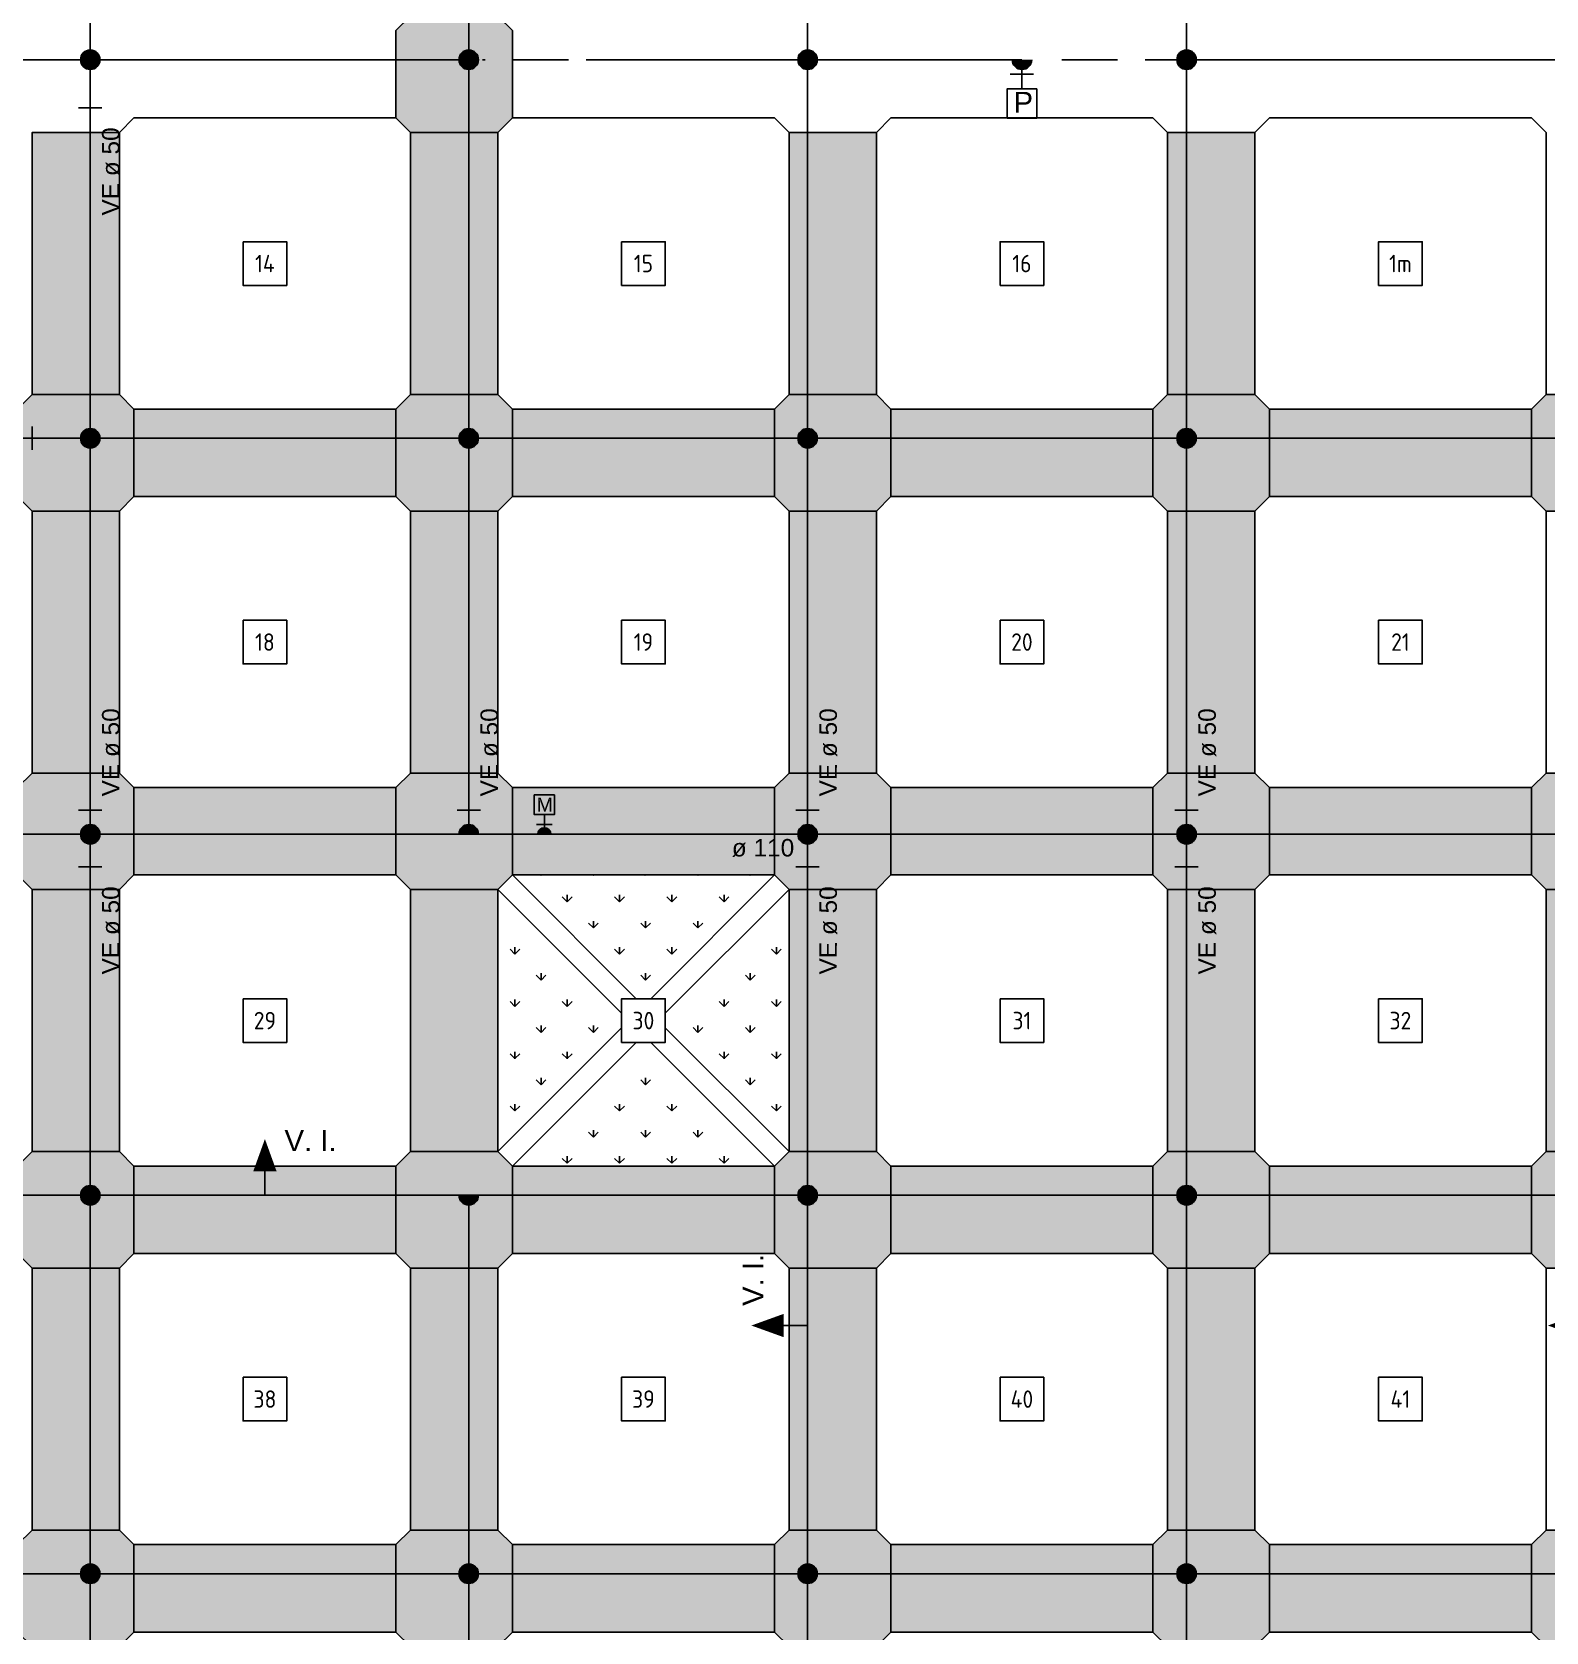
# Model space of a CAD drawing. Extents: x -48 to 13651, y -112 to 3468.
# Drawn here: x 11067 to 11587, y 1599 to 2149 of the extents above; entities that cross this region are included whole.
import ezdxf
from ezdxf.enums import TextEntityAlignment as Align

# ---------------------------------------------------------------- set-up
doc = ezdxf.new("R2010")
doc.units = 0
doc.header["$LTSCALE"] = 6
doc.header["$MEASUREMENT"] = 0
doc.linetypes.add('HIDDEN2', pattern=[4.7625, 3.175, -1.5875])
for name, color, linetype in [('01', 1, 'CONTINUOUS'), ('02', 2, 'CONTINUOUS'), ('AMPLIACIONES', 2, 'CONTINUOUS'), ('Caño 110mm', 170, 'CONTINUOUS'), ('Caño 50mm', 1, 'CONTINUOUS'), ('Caño 75mm', 2, 'CONTINUOUS'), ('llaves', 3, 'CONTINUOUS'), ('MANZANAS', 7, 'CONTINUOUS'), ('NOMENCLATURA CAÑOS', 3, 'CONTINUOUS'), ('NUMERO-MANZANA', 4, 'CONTINUOUS'), ('Pavimento', 253, 'CONTINUOUS'), ('RED', 200, 'CONTINUOUS'), ('RED SEC', 150, 'CONTINUOUS')]:
    doc.layers.add(name, color=color, linetype=linetype)
doc.styles.add('DATOS', font='arial.ttf')
doc.styles.add('GEOSLAB703LTBT', font='isocp.shx', dxfattribs={"width": 0.9, "height": 8})

# ---------------------------------------------------------------- blocks, each defined once
blk = doc.blocks.new('CUADRADO')
at = {"layer": 'NUMERO-MANZANA', "linetype": 'Continuous'}
blk.add_lwpolyline([(-7.5, -7.5), (7.5, -7.5), (7.5, 7.5), (-7.5, 7.5)], close=True, dxfattribs=at)

msp = doc.modelspace()

# ---------------------------------------------------------------- hatches: boundary and pattern name
at = {"layer": 'MANZANAS', "ltscale": 0.1}
h = msp.add_hatch(dxfattribs=at)
h.set_pattern_fill('GRASS', color=90, scale=0.5, style=0)
h.set_pattern_definition([(90, (9454.341, 0), (-8.98025, 8.98025), [2.38125, -15.57925]), (45, (9454.341, 0), (-8.980256, 8.980256), [2.38125, -10.31875]), (135, (9454.341, 0), (-8.980256, -8.980256), [2.38125, -10.31875])])
h.paths.add_polyline_path([(11321.575, 1859.145), (11231.575, 1859.145), (11274.075, 1816.645), (11279.075, 1816.645)])
h.paths.add_polyline_path([(11284.075, 1811.645), (11284.075, 1808.788), (11284.075, 1806.645), (11326.575, 1764.145), (11326.575, 1854.145)])
h.paths.add_polyline_path([(11231.575, 1759.145), (11321.575, 1759.145), (11279.075, 1801.645), (11274.075, 1801.645)])
h.paths.add_polyline_path([(11226.575, 1764.145), (11269.075, 1806.645), (11269.075, 1811.645), (11226.575, 1854.145)])
at = {"layer": 'Pavimento'}
h = msp.add_hatch(color=256, dxfattribs=at)
h.paths.add_polyline_path([(11196.575, 1114.145), (11226.575, 1114.145), (11226.575, 1204.145), (11196.575, 1204.145)])
h.paths.add_polyline_path([(11196.575, 1244.145), (11226.575, 1244.145), (11226.575, 1334.145), (11196.575, 1334.145)])
h.paths.add_polyline_path([(11196.575, 1374.145), (11226.575, 1374.145), (11226.575, 1464.145), (11196.575, 1464.145)])
h.paths.add_polyline_path([(11196.575, 1504.145), (11226.575, 1504.145), (11226.575, 1594.145), (11196.575, 1594.145)])
h.paths.add_polyline_path([(11196.575, 1634.145), (11226.575, 1634.145), (11226.575, 1724.145), (11196.575, 1724.145)])
h.paths.add_polyline_path([(11196.575, 1764.145), (11226.575, 1764.145), (11226.575, 1854.145), (11196.575, 1854.145)])
h.paths.add_polyline_path([(11196.575, 1894.145), (11226.575, 1894.145), (11226.575, 1984.145), (11196.575, 1984.145)])
h.paths.add_polyline_path([(11196.575, 2114.145), (11226.575, 2114.145), (11226.575, 2024.145), (11196.575, 2024.145)])
h.paths.add_polyline_path([(11231.575, 2119.145), (11231.575, 2149.145), (11226.575, 2154.145), (11196.575, 2154.145), (11191.575, 2149.145), (11191.575, 2119.145), (11196.575, 2114.145), (11226.575, 2114.145)])
h.paths.add_polyline_path([(11196.575, 2244.145), (11226.575, 2244.145), (11226.575, 2154.145), (11196.575, 2154.145)])
h.paths.add_polyline_path([(11231.575, 2249.145), (11231.575, 2279.145), (11226.575, 2284.145), (11196.575, 2284.145), (11191.575, 2279.145), (11191.575, 2249.145), (11196.575, 2244.145), (11226.575, 2244.145)])
h.paths.add_polyline_path([(11196.575, 2374.145), (11226.575, 2374.145), (11226.575, 2284.145), (11196.575, 2284.145)])
h.paths.add_polyline_path([(11231.575, 2379.145), (11231.575, 2409.145), (11226.575, 2414.145), (11196.575, 2414.145), (11191.575, 2409.145), (11191.575, 2379.145), (11196.575, 2374.145), (11226.575, 2374.145)])
h.paths.add_polyline_path([(11196.575, 2504.145), (11226.575, 2504.145), (11226.575, 2414.145), (11196.575, 2414.145)])
h.paths.add_polyline_path([(11231.575, 2509.145), (11231.575, 2539.145), (11226.575, 2544.145), (11196.575, 2544.145), (11191.575, 2539.145), (11191.575, 2509.145), (11196.575, 2504.145), (11226.575, 2504.145)])
h = msp.add_hatch(color=256, dxfattribs=at)
h.paths.add_polyline_path([(11066.575, 1114.145), (11096.575, 1114.145), (11096.575, 1204.145), (11066.575, 1204.145)])
h.paths.add_polyline_path([(11066.575, 1244.145), (11096.575, 1244.145), (11096.575, 1334.145), (11066.575, 1334.145)])
h.paths.add_polyline_path([(11066.575, 1374.145), (11096.575, 1374.145), (11096.575, 1464.145), (11066.575, 1464.145)])
h.paths.add_polyline_path([(11066.575, 1504.145), (11096.575, 1504.145), (11096.575, 1594.145), (11066.575, 1594.145)])
h.paths.add_polyline_path([(11066.575, 1634.145), (11096.575, 1634.145), (11096.575, 1724.145), (11066.575, 1724.145)])
h.paths.add_polyline_path([(11066.575, 1764.145), (11096.575, 1764.145), (11096.575, 1854.145), (11066.575, 1854.145)])
h.paths.add_polyline_path([(11066.575, 1894.145), (11096.575, 1894.145), (11096.575, 1984.145), (11066.575, 1984.145)])
h.paths.add_polyline_path([(11066.575, 2024.145), (11096.575, 2024.145), (11096.575, 2114.145), (11066.575, 2114.145)])
for points in [[(11326.575, 2024.145), (11356.575, 2024.145), (11356.575, 2114.145), (11326.575, 2114.145)], [(11456.575, 2024.145), (11486.575, 2024.145), (11486.575, 2114.145), (11456.575, 2114.145)], [(11326.575, 1894.145), (11356.575, 1894.145), (11356.575, 1984.145), (11326.575, 1984.145)], [(11456.575, 1894.145), (11486.575, 1894.145), (11486.575, 1984.145), (11456.575, 1984.145)], [(11326.575, 1764.145), (11356.575, 1764.145), (11356.575, 1854.145), (11326.575, 1854.145)], [(11456.575, 1764.145), (11486.575, 1764.145), (11486.575, 1854.145), (11456.575, 1854.145)], [(11586.575, 1764.145), (11616.575, 1764.145), (11616.575, 1854.145), (11586.575, 1854.145)], [(11326.575, 1634.145), (11356.575, 1634.145), (11356.575, 1724.145), (11326.575, 1724.145)], [(11456.575, 1634.145), (11486.575, 1634.145), (11486.575, 1724.145), (11456.575, 1724.145)]]:
    msp.add_hatch(color=256, dxfattribs=at).paths.add_polyline_path(points)
h = msp.add_hatch(color=256, dxfattribs=at)
h.paths.add_polyline_path([(11716.575, 2024.145), (11746.575, 2024.145), (11747.023, 2023.697), (11738.64, 1989.145), (11711.575, 1989.145), (11711.575, 2019.145)])
h.paths.add_polyline_path([(11621.575, 1989.145), (11711.575, 1989.145), (11711.575, 2019.145), (11621.575, 2019.145)])
h.paths.add_polyline_path([(11621.575, 1989.145), (11621.575, 2019.145), (11616.575, 2024.145), (11586.575, 2024.145), (11581.575, 2019.145), (11581.575, 1989.145), (11586.575, 1984.145), (11616.575, 1984.145)])
h.paths.add_polyline_path([(11491.575, 1989.145), (11581.575, 1989.145), (11581.575, 2019.145), (11491.575, 2019.145)])
h.paths.add_polyline_path([(11491.575, 1989.145), (11491.575, 2019.145), (11486.575, 2024.145), (11456.575, 2024.145), (11451.575, 2019.145), (11451.575, 1989.145), (11456.575, 1984.145), (11486.575, 1984.145)])
h.paths.add_polyline_path([(11361.575, 1989.145), (11451.575, 1989.145), (11451.575, 2019.145), (11361.575, 2019.145)])
h.paths.add_polyline_path([(11361.575, 1989.145), (11361.575, 2019.145), (11356.575, 2024.145), (11326.575, 2024.145), (11321.575, 2019.145), (11321.575, 1989.145), (11326.575, 1984.145), (11356.575, 1984.145)])
h.paths.add_polyline_path([(11231.575, 1989.145), (11321.575, 1989.145), (11321.575, 2019.145), (11231.575, 2019.145)])
h.paths.add_polyline_path([(11231.575, 1989.145), (11231.575, 2019.145), (11226.575, 2024.145), (11196.575, 2024.145), (11191.575, 2019.145), (11191.575, 1989.145), (11196.575, 1984.145), (11226.575, 1984.145)])
h.paths.add_polyline_path([(11101.575, 1989.145), (11191.575, 1989.145), (11191.575, 2019.145), (11101.575, 2019.145)])
h.paths.add_polyline_path([(11101.575, 1989.145), (11101.575, 2019.145), (11096.575, 2024.145), (11066.575, 2024.145), (11061.575, 2019.145), (11061.575, 1989.145), (11066.575, 1984.145), (11096.575, 1984.145)])
h.paths.add_polyline_path([(10971.575, 1989.145), (11061.575, 1989.145), (11061.575, 2019.145), (10971.575, 2019.145)])
h.paths.add_polyline_path([(10971.575, 1989.145), (10971.575, 2019.145), (10966.575, 2024.145), (10936.575, 2024.145), (10931.575, 2019.145), (10931.575, 1989.145), (10936.575, 1984.145), (10966.575, 1984.145)])
h.paths.add_polyline_path([(10841.575, 1989.145), (10931.575, 1989.145), (10931.575, 2019.145), (10841.575, 2019.145)])
h.paths.add_polyline_path([(10841.575, 1989.145), (10841.575, 2019.145), (10836.575, 2024.145), (10806.575, 2024.145), (10801.575, 2019.145), (10801.575, 1989.145), (10806.575, 1984.145), (10836.575, 1984.145)])
h.paths.add_polyline_path([(10711.575, 1989.145), (10801.575, 1989.145), (10801.575, 2019.145), (10711.575, 2019.145)])
h.paths.add_polyline_path([(10711.575, 1989.145), (10711.575, 2019.145), (10706.575, 2024.145), (10676.575, 2024.145), (10671.575, 2019.145), (10671.575, 1989.145), (10676.575, 1984.145), (10706.575, 1984.145)])
h.paths.add_polyline_path([(10581.575, 1989.145), (10671.575, 1989.145), (10671.575, 2019.145), (10581.575, 2019.145)])
h.paths.add_polyline_path([(10581.575, 1989.145), (10581.575, 2019.145), (10576.575, 2024.145), (10546.575, 2024.145), (10541.575, 2019.145), (10541.575, 1989.145), (10546.575, 1984.145), (10576.575, 1984.145)])
h.paths.add_polyline_path([(10451.575, 1989.145), (10541.575, 1989.145), (10541.575, 2019.145), (10451.575, 2019.145)])
h.paths.add_polyline_path([(10451.575, 1989.145), (10451.575, 2019.145), (10446.575, 2024.145), (10416.575, 2024.145), (10411.575, 2019.145), (10411.575, 1989.145), (10416.575, 1984.145), (10446.575, 1984.145)])
h.paths.add_polyline_path([(10191.575, 1989.145), (10411.575, 1989.145), (10411.575, 2019.145), (10191.575, 2019.145)])
h.paths.add_polyline_path([(10191.575, 1989.145), (10191.575, 2019.145), (10186.575, 2024.145), (10156.575, 2024.145), (10151.575, 2019.145), (10151.575, 1989.145), (10156.575, 1984.145), (10186.575, 1984.145)])
h.paths.add_polyline_path([(10061.575, 1989.145), (10151.575, 1989.145), (10151.575, 2019.145), (10061.575, 2019.145)])
h.paths.add_polyline_path([(10021.575, 2019.145), (10026.575, 2024.145), (10056.575, 2024.145), (10061.575, 2019.145), (10061.575, 1989.145), (10021.575, 1989.145)])
h.paths.add_polyline_path([(9931.575, 1989.145), (10021.575, 1989.145), (10021.575, 2019.145), (9931.575, 2019.145)])
h.paths.add_polyline_path([(9931.575, 1989.145), (9931.575, 2019.145), (9926.575, 2024.145), (9896.575, 2024.145), (9891.575, 2019.145), (9891.575, 1989.145), (9896.575, 1984.145), (9926.575, 1984.145)])
h = msp.add_hatch(color=256, dxfattribs=at)
h.paths.add_polyline_path([(10711.575, 1859.145), (10801.575, 1859.145), (10801.575, 1889.145), (10711.575, 1889.145)])
h.paths.add_polyline_path([(10841.575, 1859.145), (10841.575, 1889.145), (10836.575, 1894.145), (10806.575, 1894.145), (10801.575, 1889.145), (10801.575, 1859.145), (10806.575, 1854.145), (10836.575, 1854.145)])
h.paths.add_polyline_path([(10841.575, 1859.145), (10931.575, 1859.145), (10931.575, 1889.145), (10841.575, 1889.145)])
h.paths.add_polyline_path([(10971.575, 1859.145), (10971.575, 1889.145), (10966.575, 1894.145), (10936.575, 1894.145), (10931.575, 1889.145), (10931.575, 1859.145), (10936.575, 1854.145), (10966.575, 1854.145)])
h.paths.add_polyline_path([(10971.575, 1859.145), (11061.575, 1859.145), (11061.575, 1889.145), (10971.575, 1889.145)])
h.paths.add_polyline_path([(11101.575, 1859.145), (11101.575, 1889.145), (11096.575, 1894.145), (11066.575, 1894.145), (11061.575, 1889.145), (11061.575, 1859.145), (11066.575, 1854.145), (11096.575, 1854.145)])
h.paths.add_polyline_path([(11101.575, 1859.145), (11191.575, 1859.145), (11191.575, 1889.145), (11101.575, 1889.145)])
h.paths.add_polyline_path([(11231.575, 1859.145), (11231.575, 1889.145), (11226.575, 1894.145), (11196.575, 1894.145), (11191.575, 1889.145), (11191.575, 1859.145), (11196.575, 1854.145), (11226.575, 1854.145)])
h.paths.add_polyline_path([(11231.575, 1859.145), (11321.575, 1859.145), (11321.575, 1889.145), (11231.575, 1889.145)])
h.paths.add_polyline_path([(11361.575, 1859.145), (11361.575, 1889.145), (11356.575, 1894.145), (11326.575, 1894.145), (11321.575, 1889.145), (11321.575, 1859.145), (11326.575, 1854.145), (11356.575, 1854.145)])
h.paths.add_polyline_path([(11361.575, 1859.145), (11451.575, 1859.145), (11451.575, 1889.145), (11361.575, 1889.145)])
h.paths.add_polyline_path([(11491.575, 1859.145), (11491.575, 1889.145), (11486.575, 1894.145), (11456.575, 1894.145), (11451.575, 1889.145), (11451.575, 1859.145), (11456.575, 1854.145), (11486.575, 1854.145)])
h.paths.add_polyline_path([(11491.575, 1859.145), (11581.575, 1859.145), (11581.575, 1889.145), (11491.575, 1889.145)])
h.paths.add_polyline_path([(11621.575, 1859.145), (11621.575, 1889.145), (11616.575, 1894.145), (11586.575, 1894.145), (11581.575, 1889.145), (11581.575, 1859.145), (11586.575, 1854.145), (11616.575, 1854.145)])
h = msp.add_hatch(color=256, dxfattribs=at)
h.paths.add_polyline_path([(11621.575, 1729.145), (11621.575, 1759.145), (11616.575, 1764.145), (11586.575, 1764.145), (11581.575, 1759.145), (11581.575, 1729.145), (11586.575, 1724.145), (11616.575, 1724.145)])
h.paths.add_polyline_path([(11491.575, 1729.145), (11581.575, 1729.145), (11581.575, 1759.145), (11491.575, 1759.145)])
h.paths.add_polyline_path([(11491.575, 1729.145), (11491.575, 1759.145), (11486.575, 1764.145), (11456.575, 1764.145), (11451.575, 1759.145), (11451.575, 1729.145), (11456.575, 1724.145), (11486.575, 1724.145)])
h.paths.add_polyline_path([(11361.575, 1729.145), (11451.575, 1729.145), (11451.575, 1759.145), (11361.575, 1759.145)])
h.paths.add_polyline_path([(11361.575, 1729.145), (11361.575, 1759.145), (11356.575, 1764.145), (11326.575, 1764.145), (11321.575, 1759.145), (11321.575, 1729.145), (11326.575, 1724.145), (11356.575, 1724.145)])
h.paths.add_polyline_path([(11231.575, 1729.145), (11321.575, 1729.145), (11321.575, 1759.145), (11231.575, 1759.145)])
h.paths.add_polyline_path([(11231.575, 1729.145), (11231.575, 1759.145), (11226.575, 1764.145), (11196.575, 1764.145), (11191.575, 1759.145), (11191.575, 1729.145), (11196.575, 1724.145), (11226.575, 1724.145)])
h.paths.add_polyline_path([(11101.575, 1729.145), (11191.575, 1729.145), (11191.575, 1759.145), (11101.575, 1759.145)])
h.paths.add_polyline_path([(11101.575, 1729.145), (11101.575, 1759.145), (11096.575, 1764.145), (11066.575, 1764.145), (11061.575, 1759.145), (11061.575, 1729.145), (11066.575, 1724.145), (11096.575, 1724.145)])
h.paths.add_polyline_path([(10971.575, 1729.145), (11061.575, 1729.145), (11061.575, 1759.145), (10971.575, 1759.145)])
h.paths.add_polyline_path([(10971.575, 1729.145), (10971.575, 1759.145), (10966.575, 1764.145), (10936.575, 1764.145), (10931.575, 1759.145), (10931.575, 1729.145), (10936.575, 1724.145), (10966.575, 1724.145)])
h.paths.add_polyline_path([(10841.575, 1729.145), (10931.575, 1729.145), (10931.575, 1759.145), (10841.575, 1759.145)])
h.paths.add_polyline_path([(10841.575, 1729.145), (10841.575, 1759.145), (10836.575, 1764.145), (10806.575, 1764.145), (10801.575, 1759.145), (10801.575, 1729.145), (10806.575, 1724.145), (10836.575, 1724.145)])
h.paths.add_polyline_path([(10711.575, 1729.145), (10801.575, 1729.145), (10801.575, 1759.145), (10711.575, 1759.145)])
h = msp.add_hatch(color=256, dxfattribs=at)
h.paths.add_polyline_path([(10581.575, 1599.145), (10801.575, 1599.145), (10801.575, 1629.145), (10581.575, 1629.145)])
h.paths.add_polyline_path([(10841.575, 1599.145), (10841.575, 1629.145), (10836.575, 1634.145), (10806.575, 1634.145), (10801.575, 1629.145), (10801.575, 1599.145), (10806.575, 1594.145), (10836.575, 1594.145)])
h.paths.add_polyline_path([(10841.575, 1599.145), (10931.575, 1599.145), (10931.575, 1629.145), (10841.575, 1629.145)])
h.paths.add_polyline_path([(10971.575, 1599.145), (10971.575, 1629.145), (10966.575, 1634.145), (10936.575, 1634.145), (10931.575, 1629.145), (10931.575, 1599.145), (10936.575, 1594.145), (10966.575, 1594.145)])
h.paths.add_polyline_path([(10971.575, 1599.145), (11061.575, 1599.145), (11061.575, 1629.145), (10971.575, 1629.145)])
h.paths.add_polyline_path([(11101.575, 1599.145), (11101.575, 1629.145), (11096.575, 1634.145), (11066.575, 1634.145), (11061.575, 1629.145), (11061.575, 1599.145), (11066.575, 1594.145), (11096.575, 1594.145)])
h.paths.add_polyline_path([(11101.575, 1599.145), (11191.575, 1599.145), (11191.575, 1629.145), (11101.575, 1629.145)])
h.paths.add_polyline_path([(11231.575, 1599.145), (11231.575, 1629.145), (11226.575, 1634.145), (11196.575, 1634.145), (11191.575, 1629.145), (11191.575, 1599.145), (11196.575, 1594.145), (11226.575, 1594.145)])
h.paths.add_polyline_path([(11231.575, 1599.145), (11321.575, 1599.145), (11321.575, 1629.145), (11231.575, 1629.145)])
h.paths.add_polyline_path([(11361.575, 1599.145), (11361.575, 1629.145), (11356.575, 1634.145), (11326.575, 1634.145), (11321.575, 1629.145), (11321.575, 1599.145), (11326.575, 1594.145), (11356.575, 1594.145)])
h.paths.add_polyline_path([(11361.575, 1599.145), (11451.575, 1599.145), (11451.575, 1629.145), (11361.575, 1629.145)])
h.paths.add_polyline_path([(11491.575, 1599.145), (11491.575, 1629.145), (11486.575, 1634.145), (11456.575, 1634.145), (11451.575, 1629.145), (11451.575, 1599.145), (11456.575, 1594.145), (11486.575, 1594.145)])
h.paths.add_polyline_path([(11491.575, 1599.145), (11581.575, 1599.145), (11581.575, 1629.145), (11491.575, 1629.145)])
h.paths.add_polyline_path([(11621.575, 1599.145), (11621.575, 1629.145), (11616.575, 1634.145), (11586.575, 1634.145), (11581.575, 1629.145), (11581.575, 1599.145), (11586.575, 1594.145), (11616.575, 1594.145)])
h.paths.add_polyline_path([(11621.575, 1599.145), (11711.575, 1599.145), (11711.575, 1629.145), (11621.575, 1629.145)])
h.paths.add_polyline_path([(11751.575, 1599.145), (11751.575, 1629.145), (11746.575, 1634.145), (11716.575, 1634.145), (11711.575, 1629.145), (11711.575, 1599.145), (11716.575, 1594.145), (11746.575, 1594.145)])
at = {"layer": 'RED SEC'}
h = msp.add_hatch(color=256, dxfattribs=at)
edge = h.paths.add_edge_path()
edge.add_line((11086.575, 2142.497), (11086.575, 2135.794))
edge.add_arc((11086.575, 2139.145), 3.351, 90, 270, ccw=False)
h = msp.add_hatch(color=256, dxfattribs=at)
edge = h.paths.add_edge_path()
edge.add_line((11086.575, 2142.497), (11086.575, 2135.794))
edge.add_arc((11086.575, 2139.145), 3.351, 270, 450)
h = msp.add_hatch(color=256, dxfattribs=at)
edge = h.paths.add_edge_path()
edge.add_line((11216.575, 2142.497), (11216.575, 2135.794))
edge.add_arc((11216.575, 2139.145), 3.351, 90, 270, ccw=False)
h = msp.add_hatch(color=256, dxfattribs=at)
edge = h.paths.add_edge_path()
edge.add_line((11216.575, 2142.497), (11216.575, 2135.794))
edge.add_arc((11216.575, 2139.145), 3.351, 270, 450)
h = msp.add_hatch(color=256, dxfattribs=at)
edge = h.paths.add_edge_path()
edge.add_line((11332.98, 2142.497), (11332.98, 2135.794))
edge.add_arc((11332.98, 2139.145), 3.351, 90, 270, ccw=False)
h = msp.add_hatch(color=256, dxfattribs=at)
edge = h.paths.add_edge_path()
edge.add_line((11332.98, 2142.497), (11332.98, 2135.794))
edge.add_arc((11332.98, 2139.145), 3.351, 270, 450)
h = msp.add_hatch(color=256, dxfattribs=at)
edge = h.paths.add_edge_path()
edge.add_line((11403.223, 2139.145), (11409.926, 2139.145))
edge.add_arc((11406.575, 2139.145), 3.351, -180, 0, ccw=False)
h = msp.add_hatch(color=256, dxfattribs=at)
edge = h.paths.add_edge_path()
edge.add_line((11463.121, 2142.497), (11463.121, 2135.794))
edge.add_arc((11463.121, 2139.145), 3.351, 90, 270, ccw=False)
h = msp.add_hatch(color=256, dxfattribs=at)
edge = h.paths.add_edge_path()
edge.add_line((11463.121, 2142.497), (11463.121, 2135.794))
edge.add_arc((11463.121, 2139.145), 3.351, 270, 450)
h = msp.add_hatch(color=256, dxfattribs=at)
edge = h.paths.add_edge_path()
edge.add_line((11086.575, 2012.497), (11086.575, 2005.794))
edge.add_arc((11086.575, 2009.145), 3.351, 90, 270, ccw=False)
h = msp.add_hatch(color=256, dxfattribs=at)
edge = h.paths.add_edge_path()
edge.add_line((11086.575, 2012.497), (11086.575, 2005.794))
edge.add_arc((11086.575, 2009.145), 3.351, 270, 450)
h = msp.add_hatch(color=256, dxfattribs=at)
edge = h.paths.add_edge_path()
edge.add_line((11216.575, 2012.497), (11216.575, 2005.794))
edge.add_arc((11216.575, 2009.145), 3.351, 90, 270, ccw=False)
h = msp.add_hatch(color=256, dxfattribs=at)
edge = h.paths.add_edge_path()
edge.add_line((11216.575, 2012.497), (11216.575, 2005.794))
edge.add_arc((11216.575, 2009.145), 3.351, 270, 450)
h = msp.add_hatch(color=256, dxfattribs=at)
edge = h.paths.add_edge_path()
edge.add_line((11332.98, 2012.497), (11332.98, 2005.794))
edge.add_arc((11332.98, 2009.145), 3.351, 90, 270, ccw=False)
h = msp.add_hatch(color=256, dxfattribs=at)
edge = h.paths.add_edge_path()
edge.add_line((11332.98, 2012.497), (11332.98, 2005.794))
edge.add_arc((11332.98, 2009.145), 3.351, 270, 450)
h = msp.add_hatch(color=256, dxfattribs=at)
edge = h.paths.add_edge_path()
edge.add_line((11463.121, 2012.497), (11463.121, 2005.794))
edge.add_arc((11463.121, 2009.145), 3.351, 90, 270, ccw=False)
h = msp.add_hatch(color=256, dxfattribs=at)
edge = h.paths.add_edge_path()
edge.add_line((11463.121, 2012.497), (11463.121, 2005.794))
edge.add_arc((11463.121, 2009.145), 3.351, 270, 450)
h = msp.add_hatch(color=256, dxfattribs=at)
edge = h.paths.add_edge_path()
edge.add_line((11086.575, 1876.48), (11086.575, 1869.777))
edge.add_arc((11086.575, 1873.129), 3.351, 90, 270, ccw=False)
h = msp.add_hatch(color=256, dxfattribs=at)
edge = h.paths.add_edge_path()
edge.add_line((11086.575, 1876.48), (11086.575, 1869.777))
edge.add_arc((11086.575, 1873.129), 3.351, 270, 450)
h = msp.add_hatch(color=256, dxfattribs=at)
edge = h.paths.add_edge_path()
edge.add_line((11213.223, 1873.129), (11219.926, 1873.129))
edge.add_arc((11216.575, 1873.129), 3.351, 360, 540)
h = msp.add_hatch(color=256, dxfattribs=at)
edge = h.paths.add_edge_path()
edge.add_line((11240.281, 1873.129), (11244.806, 1873.129))
edge.add_arc((11242.543, 1873.129), 2.262, 360, 540)
h = msp.add_hatch(color=256, dxfattribs=at)
edge = h.paths.add_edge_path()
edge.add_line((11332.98, 1876.48), (11332.98, 1869.777))
edge.add_arc((11332.98, 1873.129), 3.351, 90, 270, ccw=False)
h = msp.add_hatch(color=256, dxfattribs=at)
edge = h.paths.add_edge_path()
edge.add_line((11332.98, 1876.48), (11332.98, 1869.777))
edge.add_arc((11332.98, 1873.129), 3.351, 270, 450)
h = msp.add_hatch(color=256, dxfattribs=at)
edge = h.paths.add_edge_path()
edge.add_line((11463.121, 1876.48), (11463.121, 1869.777))
edge.add_arc((11463.121, 1873.129), 3.351, 90, 270, ccw=False)
h = msp.add_hatch(color=256, dxfattribs=at)
edge = h.paths.add_edge_path()
edge.add_line((11463.121, 1876.48), (11463.121, 1869.777))
edge.add_arc((11463.121, 1873.129), 3.351, 270, 450)
h = msp.add_hatch(color=256, dxfattribs=at)
edge = h.paths.add_edge_path()
edge.add_line((11086.575, 1752.497), (11086.575, 1745.794))
edge.add_arc((11086.575, 1749.145), 3.351, 90, 270, ccw=False)
h = msp.add_hatch(color=256, dxfattribs=at)
edge = h.paths.add_edge_path()
edge.add_line((11086.575, 1752.497), (11086.575, 1745.794))
edge.add_arc((11086.575, 1749.145), 3.351, 270, 450)
h = msp.add_hatch(color=256, dxfattribs=at)
edge = h.paths.add_edge_path()
edge.add_line((11213.223, 1749.145), (11219.926, 1749.145))
edge.add_arc((11216.575, 1749.145), 3.351, 180, 360, ccw=False)
h = msp.add_hatch(color=256, dxfattribs=at)
edge = h.paths.add_edge_path()
edge.add_line((11332.98, 1752.497), (11332.98, 1745.794))
edge.add_arc((11332.98, 1749.145), 3.351, 90, 270, ccw=False)
h = msp.add_hatch(color=256, dxfattribs=at)
edge = h.paths.add_edge_path()
edge.add_line((11332.98, 1752.497), (11332.98, 1745.794))
edge.add_arc((11332.98, 1749.145), 3.351, 270, 450)
h = msp.add_hatch(color=256, dxfattribs=at)
edge = h.paths.add_edge_path()
edge.add_line((11463.121, 1752.497), (11463.121, 1745.794))
edge.add_arc((11463.121, 1749.145), 3.351, 90, 270, ccw=False)
h = msp.add_hatch(color=256, dxfattribs=at)
edge = h.paths.add_edge_path()
edge.add_line((11463.121, 1752.497), (11463.121, 1745.794))
edge.add_arc((11463.121, 1749.145), 3.351, 270, 450)
h = msp.add_hatch(color=256, dxfattribs=at)
edge = h.paths.add_edge_path()
edge.add_line((11086.575, 1622.497), (11086.575, 1615.794))
edge.add_arc((11086.575, 1619.145), 3.351, 90, 270, ccw=False)
h = msp.add_hatch(color=256, dxfattribs=at)
edge = h.paths.add_edge_path()
edge.add_line((11086.575, 1622.497), (11086.575, 1615.794))
edge.add_arc((11086.575, 1619.145), 3.351, 270, 450)
h = msp.add_hatch(color=256, dxfattribs=at)
edge = h.paths.add_edge_path()
edge.add_line((11216.575, 1622.497), (11216.575, 1615.794))
edge.add_arc((11216.575, 1619.145), 3.351, 90, 270, ccw=False)
h = msp.add_hatch(color=256, dxfattribs=at)
edge = h.paths.add_edge_path()
edge.add_line((11216.575, 1622.497), (11216.575, 1615.794))
edge.add_arc((11216.575, 1619.145), 3.351, 270, 450)
h = msp.add_hatch(color=256, dxfattribs=at)
edge = h.paths.add_edge_path()
edge.add_line((11332.98, 1622.497), (11332.98, 1615.794))
edge.add_arc((11332.98, 1619.145), 3.351, 90, 270, ccw=False)
h = msp.add_hatch(color=256, dxfattribs=at)
edge = h.paths.add_edge_path()
edge.add_line((11332.98, 1622.497), (11332.98, 1615.794))
edge.add_arc((11332.98, 1619.145), 3.351, 270, 450)
h = msp.add_hatch(color=256, dxfattribs=at)
edge = h.paths.add_edge_path()
edge.add_line((11463.121, 1622.497), (11463.121, 1615.794))
edge.add_arc((11463.121, 1619.145), 3.351, 90, 270, ccw=False)
h = msp.add_hatch(color=256, dxfattribs=at)
edge = h.paths.add_edge_path()
edge.add_line((11463.121, 1622.497), (11463.121, 1615.794))
edge.add_arc((11463.121, 1619.145), 3.351, 270, 450)

# ---------------------------------------------------------------- linework, layer by layer
at = {"layer": '01'}
msp.add_lwpolyline([(11406.575, 2139.145), (11406.575, 2129.124)], dxfattribs=at)
msp.add_lwpolyline([(11401.466, 2119.088), (11411.683, 2119.088), (11411.683, 2129.124), (11401.466, 2129.124)], close=True, dxfattribs=at)
at = {"layer": 'Caño 110mm'}
msp.add_line((11606.575, 1873.129), (10946.575, 1873.129), dxfattribs=at)
at = {"layer": 'Caño 50mm'}
for p, q in [((11086.575, 1489.145), (11086.575, 2789.145)), ((11216.575, 1873.129), (11216.575, 2789.145)), ((11332.98, 1489.145), (11332.98, 2789.145)), ((11463.121, 1489.145), (11463.121, 2529.145)), ((11216.575, 2139.145), (10436.575, 2139.145)), ((11406.575, 2139.145), (11256.963, 2139.145)), ((11751.575, 2139.145), (11463.121, 2139.145)), ((11191.575, 2009.145), (10179.926, 2009.145)), ((11716.575, 2009.145), (11216.575, 2009.145)), ((11606.575, 1749.145), (10956.575, 1749.145)), ((11216.575, 1489.145), (11216.575, 1749.145)), ((11611.755, 1619.145), (10956.575, 1619.145))]:
    msp.add_line(p, q, dxfattribs=at)
at = {"layer": 'Caño 50mm', "color": 1, "linetype": 'HIDDEN2'}
for p, q in [((11250.837, 2139.145), (11221.255, 2139.145)), ((11420.321, 2139.145), (11463.121, 2139.145))]:
    msp.add_line(p, q, dxfattribs=at)
at = {"layer": 'Caño 75mm', "color": 1, "linetype": 'HIDDEN2'}
for p, q in [((11204.075, 2009.145), (11197.825, 2009.145)), ((11216.575, 2009.145), (11210.325, 2009.145))]:
    msp.add_line(p, q, dxfattribs=at)
at = {"layer": 'llaves'}
for p, q in [((11146.575, 1757.391), (11146.575, 1749.145)), ((11324.735, 1704.405), (11332.98, 1704.405))]:
    msp.add_line(p, q, dxfattribs=at)
for points in [[(11146.575, 1757.391, 8, 0, 0), (11146.575, 1768.472, 0, 0, 0)], [(11324.735, 1704.405, 8, 0, 0), (11313.654, 1704.405, 0, 0, 0)], [(11598.329, 1704.405, 8, 0, 0), (11587.248, 1704.405, 0, 0, 0)]]:
    msp.add_lwpolyline(points, format="xyseb", dxfattribs=at)
at = {"layer": 'MANZANAS'}
for p, q in [((11101.575, 2119.145), (11096.575, 2114.145)), ((11191.575, 2119.145), (11101.575, 2119.145)), ((11191.575, 2119.145), (11196.575, 2114.145)), ((11226.575, 2114.145), (11231.575, 2119.145)), ((11321.575, 2119.145), (11231.575, 2119.145)), ((11326.575, 2114.145), (11321.575, 2119.145)), ((11361.575, 2119.145), (11356.575, 2114.145)), ((11451.575, 2119.145), (11361.575, 2119.145)), ((11451.575, 2119.145), (11456.575, 2114.145)), ((11486.575, 2114.145), (11491.575, 2119.145)), ((11581.575, 2119.145), (11491.575, 2119.145)), ((11586.575, 2114.145), (11581.575, 2119.145)), ((11096.575, 2114.145), (11096.575, 2024.145)), ((11196.575, 2024.145), (11196.575, 2114.145)), ((11226.575, 2114.145), (11226.575, 2024.145)), ((11326.575, 2024.145), (11326.575, 2114.145)), ((11356.575, 2114.145), (11356.575, 2024.145)), ((11456.575, 2024.145), (11456.575, 2114.145)), ((11486.575, 2114.145), (11486.575, 2024.145)), ((11586.575, 2024.145), (11586.575, 2114.145)), ((11101.575, 2019.145), (11096.575, 2024.145)), ((11191.575, 2019.145), (11196.575, 2024.145)), ((11231.575, 2019.145), (11226.575, 2024.145)), ((11321.575, 2019.145), (11326.575, 2024.145)), ((11356.575, 2024.145), (11361.575, 2019.145)), ((11456.575, 2024.145), (11451.575, 2019.145)), ((11491.575, 2019.145), (11486.575, 2024.145)), ((11586.575, 2024.145), (11581.575, 2019.145)), ((11101.575, 2019.145), (11191.575, 2019.145)), ((11231.575, 2019.145), (11321.575, 2019.145)), ((11361.575, 2019.145), (11451.575, 2019.145)), ((11491.575, 2019.145), (11581.575, 2019.145)), ((11101.575, 1989.145), (11096.575, 1984.145)), ((11096.575, 1984.145), (11096.575, 1894.145)), ((11191.575, 1989.145), (11101.575, 1989.145)), ((11196.575, 1984.145), (11191.575, 1989.145)), ((11196.575, 1894.145), (11196.575, 1984.145)), ((11231.575, 1989.145), (11226.575, 1984.145)), ((11226.575, 1984.145), (11226.575, 1894.145)), ((11321.575, 1989.145), (11231.575, 1989.145)), ((11326.575, 1984.145), (11321.575, 1989.145)), ((11326.575, 1894.145), (11326.575, 1984.145)), ((11361.575, 1989.145), (11356.575, 1984.145)), ((11356.575, 1984.145), (11356.575, 1894.145)), ((11451.575, 1989.145), (11361.575, 1989.145)), ((11451.575, 1989.145), (11456.575, 1984.145)), ((11456.575, 1894.145), (11456.575, 1984.145)), ((11486.575, 1984.145), (11491.575, 1989.145)), ((11486.575, 1984.145), (11486.575, 1894.145)), ((11581.575, 1989.145), (11491.575, 1989.145)), ((11581.575, 1989.145), (11586.575, 1984.145)), ((11586.575, 1894.145), (11586.575, 1984.145)), ((11101.575, 1889.145), (11096.575, 1894.145)), ((11196.575, 1894.145), (11191.575, 1889.145)), ((11231.575, 1889.145), (11226.575, 1894.145)), ((11326.575, 1894.145), (11321.575, 1889.145)), ((11356.575, 1894.145), (11361.575, 1889.145)), ((11456.575, 1894.145), (11451.575, 1889.145)), ((11486.575, 1894.145), (11491.575, 1889.145)), ((11586.575, 1894.145), (11581.575, 1889.145)), ((11101.575, 1889.145), (11191.575, 1889.145)), ((11231.575, 1889.145), (11321.575, 1889.145)), ((11361.575, 1889.145), (11451.575, 1889.145)), ((11491.575, 1889.145), (11581.575, 1889.145)), ((11096.575, 1854.145), (11101.575, 1859.145)), ((11191.575, 1859.145), (11101.575, 1859.145)), ((11191.575, 1859.145), (11196.575, 1854.145)), ((11226.575, 1854.145), (11231.575, 1859.145)), ((11321.575, 1859.145), (11231.575, 1859.145)), ((11321.575, 1859.145), (11326.575, 1854.145)), ((11356.575, 1854.145), (11361.575, 1859.145)), ((11451.575, 1859.145), (11361.575, 1859.145)), ((11451.575, 1859.145), (11456.575, 1854.145)), ((11486.575, 1854.145), (11491.575, 1859.145)), ((11581.575, 1859.145), (11491.575, 1859.145)), ((11581.575, 1859.145), (11586.575, 1854.145)), ((11096.575, 1854.145), (11096.575, 1764.145)), ((11196.575, 1764.145), (11196.575, 1854.145)), ((11226.575, 1854.145), (11226.575, 1764.145)), ((11326.575, 1764.145), (11326.575, 1854.145)), ((11356.575, 1854.145), (11356.575, 1764.145)), ((11456.575, 1764.145), (11456.575, 1854.145)), ((11486.575, 1854.145), (11486.575, 1764.145)), ((11586.575, 1764.145), (11586.575, 1854.145)), ((11101.575, 1759.145), (11096.575, 1764.145)), ((11191.575, 1759.145), (11196.575, 1764.145)), ((11226.575, 1764.145), (11231.575, 1759.145)), ((11321.575, 1759.145), (11326.575, 1764.145)), ((11356.575, 1764.145), (11361.575, 1759.145)), ((11456.575, 1764.145), (11451.575, 1759.145)), ((11491.575, 1759.145), (11486.575, 1764.145)), ((11581.575, 1759.145), (11586.575, 1764.145)), ((11101.575, 1759.145), (11191.575, 1759.145)), ((11231.575, 1759.145), (11321.575, 1759.145)), ((11361.575, 1759.145), (11451.575, 1759.145)), ((11491.575, 1759.145), (11581.575, 1759.145)), ((11096.575, 1724.145), (11101.575, 1729.145)), ((11191.575, 1729.145), (11101.575, 1729.145)), ((11196.575, 1724.145), (11191.575, 1729.145)), ((11231.575, 1729.145), (11226.575, 1724.145)), ((11321.575, 1729.145), (11231.575, 1729.145)), ((11326.575, 1724.145), (11321.575, 1729.145)), ((11361.575, 1729.145), (11356.575, 1724.145)), ((11451.575, 1729.145), (11361.575, 1729.145)), ((11451.575, 1729.145), (11456.575, 1724.145)), ((11486.575, 1724.145), (11491.575, 1729.145)), ((11581.575, 1729.145), (11491.575, 1729.145)), ((11586.575, 1724.145), (11581.575, 1729.145)), ((11096.575, 1724.145), (11096.575, 1634.145)), ((11196.575, 1634.145), (11196.575, 1724.145)), ((11226.575, 1724.145), (11226.575, 1634.145)), ((11326.575, 1634.145), (11326.575, 1724.145)), ((11356.575, 1724.145), (11356.575, 1634.145)), ((11456.575, 1634.145), (11456.575, 1724.145)), ((11486.575, 1724.145), (11486.575, 1634.145)), ((11586.575, 1634.145), (11586.575, 1724.145)), ((11101.575, 1629.145), (11096.575, 1634.145)), ((11196.575, 1634.145), (11191.575, 1629.145)), ((11231.575, 1629.145), (11226.575, 1634.145)), ((11326.575, 1634.145), (11321.575, 1629.145)), ((11361.575, 1629.145), (11356.575, 1634.145)), ((11456.575, 1634.145), (11451.575, 1629.145)), ((11491.575, 1629.145), (11486.575, 1634.145)), ((11581.575, 1629.145), (11586.575, 1634.145)), ((11101.575, 1629.145), (11191.575, 1629.145)), ((11231.575, 1629.145), (11321.575, 1629.145)), ((11361.575, 1629.145), (11451.575, 1629.145)), ((11491.575, 1629.145), (11581.575, 1629.145)), ((11321.575, 1599.145), (11231.575, 1599.145)), ((11321.575, 1599.145), (11326.575, 1594.145))]:
    msp.add_line(p, q, dxfattribs=at)
at = {"layer": 'MANZANAS', "ltscale": 0.1}
for p, q in [((11231.575, 1859.145), (11274.075, 1816.645)), ((11279.075, 1816.645), (11321.575, 1859.145)), ((11269.075, 1811.645), (11226.575, 1854.145)), ((11326.575, 1854.145), (11284.075, 1811.645)), ((11226.575, 1764.145), (11269.075, 1806.645)), ((11284.075, 1806.645), (11326.575, 1764.145)), ((11274.075, 1801.645), (11231.575, 1759.145)), ((11321.575, 1759.145), (11279.075, 1801.645))]:
    msp.add_line(p, q, dxfattribs=at)
at = {"layer": 'NOMENCLATURA CAÑOS'}
for points in [[(11402.566, 2134.135), (11410.583, 2134.135)], [(11082.566, 2122.629), (11090.583, 2122.629)], [(11066.59, 2013.154), (11066.59, 2005.137)], [(11082.566, 1881.456), (11090.583, 1881.456)], [(11212.566, 1881.456), (11220.583, 1881.456)], [(11328.972, 1881.456), (11336.989, 1881.456)], [(11459.113, 1881.456), (11467.13, 1881.456)], [(11082.566, 1861.969), (11090.583, 1861.969)], [(11328.972, 1861.969), (11336.989, 1861.969)], [(11459.113, 1861.969), (11467.13, 1861.969)]]:
    msp.add_lwpolyline(points, dxfattribs=at)
at = {"layer": 'NUMERO-MANZANA'}
for points in [[(11139.075, 2076.645), (11154.075, 2076.645), (11154.075, 2061.645), (11139.075, 2061.645)], [(11269.075, 2076.645), (11284.075, 2076.645), (11284.075, 2061.645), (11269.075, 2061.645)], [(11139.075, 1946.645), (11154.075, 1946.645), (11154.075, 1931.645), (11139.075, 1931.645)], [(11269.075, 1946.645), (11284.075, 1946.645), (11284.075, 1931.645), (11269.075, 1931.645)], [(11399.075, 1946.645), (11414.075, 1946.645), (11414.075, 1931.645), (11399.075, 1931.645)], [(11529.075, 1946.645), (11544.075, 1946.645), (11544.075, 1931.645), (11529.075, 1931.645)], [(11139.075, 1816.645), (11154.075, 1816.645), (11154.075, 1801.645), (11139.075, 1801.645)], [(11399.075, 1816.645), (11414.075, 1816.645), (11414.075, 1801.645), (11399.075, 1801.645)], [(11529.075, 1816.645), (11544.075, 1816.645), (11544.075, 1801.645), (11529.075, 1801.645)], [(11139.075, 1686.645), (11154.075, 1686.645), (11154.075, 1671.645), (11139.075, 1671.645)], [(11269.075, 1686.645), (11284.075, 1686.645), (11284.075, 1671.645), (11269.075, 1671.645)], [(11399.075, 1686.645), (11414.075, 1686.645), (11414.075, 1671.645), (11399.075, 1671.645)], [(11529.075, 1686.645), (11544.075, 1686.645), (11544.075, 1671.645), (11529.075, 1671.645)]]:
    msp.add_lwpolyline(points, close=True, dxfattribs=at)
for points in [[(11280.852, 1816.645), (11269.075, 1816.645), (11269.075, 1804.868)], [(11284.075, 1808.788), (11284.075, 1816.645), (11280.852, 1816.645)], [(11280.852, 1801.645), (11284.075, 1801.645), (11284.075, 1808.788)], [(11269.075, 1804.868), (11269.075, 1801.645), (11280.852, 1801.645)]]:
    msp.add_lwpolyline(points, dxfattribs=at)
at = {"layer": 'Pavimento'}
msp.add_line((11191.575, 2009.145), (11216.575, 2009.145), dxfattribs=at)
for points in [[(11231.575, 2119.145), (11231.575, 2149.145), (11226.575, 2154.145), (11196.575, 2154.145), (11191.575, 2149.145), (11191.575, 2119.145), (11196.575, 2114.145), (11226.575, 2114.145), (11231.575, 2119.145)], [(11066.575, 2024.145), (11096.575, 2024.145), (11096.575, 2114.145), (11066.575, 2114.145)], [(11196.575, 2024.145), (11226.575, 2024.145), (11226.575, 2114.145), (11196.575, 2114.145)], [(11196.575, 2114.145), (11226.575, 2114.145), (11226.575, 2024.145), (11196.575, 2024.145)], [(11326.575, 2024.145), (11356.575, 2024.145), (11356.575, 2114.145), (11326.575, 2114.145)], [(11456.575, 2024.145), (11486.575, 2024.145), (11486.575, 2114.145), (11456.575, 2114.145)], [(11101.575, 1989.145), (11101.575, 2019.145), (11096.575, 2024.145), (11066.575, 2024.145), (11061.575, 2019.145), (11061.575, 1989.145), (11066.575, 1984.145), (11096.575, 1984.145), (11101.575, 1989.145)], [(11231.575, 1989.145), (11231.575, 2019.145), (11226.575, 2024.145), (11196.575, 2024.145), (11191.575, 2019.145), (11191.575, 1989.145), (11196.575, 1984.145), (11226.575, 1984.145), (11231.575, 1989.145)], [(11361.575, 1989.145), (11361.575, 2019.145), (11356.575, 2024.145), (11326.575, 2024.145), (11321.575, 2019.145), (11321.575, 1989.145), (11326.575, 1984.145), (11356.575, 1984.145), (11361.575, 1989.145)], [(11491.575, 1989.145), (11491.575, 2019.145), (11486.575, 2024.145), (11456.575, 2024.145), (11451.575, 2019.145), (11451.575, 1989.145), (11456.575, 1984.145), (11486.575, 1984.145), (11491.575, 1989.145)], [(11621.575, 1989.145), (11621.575, 2019.145), (11616.575, 2024.145), (11586.575, 2024.145), (11581.575, 2019.145), (11581.575, 1989.145), (11586.575, 1984.145), (11616.575, 1984.145), (11621.575, 1989.145)], [(11101.575, 1989.145), (11191.575, 1989.145), (11191.575, 2019.145), (11101.575, 2019.145)], [(11231.575, 1989.145), (11321.575, 1989.145), (11321.575, 2019.145), (11231.575, 2019.145)], [(11361.575, 1989.145), (11451.575, 1989.145), (11451.575, 2019.145), (11361.575, 2019.145)], [(11491.575, 1989.145), (11581.575, 1989.145), (11581.575, 2019.145), (11491.575, 2019.145)], [(11066.575, 1894.145), (11096.575, 1894.145), (11096.575, 1984.145), (11066.575, 1984.145)], [(11196.575, 1894.145), (11226.575, 1894.145), (11226.575, 1984.145), (11196.575, 1984.145)], [(11326.575, 1894.145), (11356.575, 1894.145), (11356.575, 1984.145), (11326.575, 1984.145)], [(11326.575, 1894.145), (11356.575, 1894.145), (11356.575, 1984.145), (11326.575, 1984.145)], [(11456.575, 1894.145), (11486.575, 1894.145), (11486.575, 1984.145), (11456.575, 1984.145)], [(11101.575, 1859.145), (11101.575, 1889.145), (11096.575, 1894.145), (11066.575, 1894.145), (11061.575, 1889.145), (11061.575, 1859.145), (11066.575, 1854.145), (11096.575, 1854.145), (11101.575, 1859.145)], [(11231.575, 1859.145), (11231.575, 1889.145), (11226.575, 1894.145), (11196.575, 1894.145), (11191.575, 1889.145), (11191.575, 1859.145), (11196.575, 1854.145), (11226.575, 1854.145), (11231.575, 1859.145)], [(11361.575, 1859.145), (11361.575, 1889.145), (11356.575, 1894.145), (11326.575, 1894.145), (11321.575, 1889.145), (11321.575, 1859.145), (11326.575, 1854.145), (11356.575, 1854.145), (11361.575, 1859.145)], [(11491.575, 1859.145), (11491.575, 1889.145), (11486.575, 1894.145), (11456.575, 1894.145), (11451.575, 1889.145), (11451.575, 1859.145), (11456.575, 1854.145), (11486.575, 1854.145), (11491.575, 1859.145)], [(11621.575, 1859.145), (11621.575, 1889.145), (11616.575, 1894.145), (11586.575, 1894.145), (11581.575, 1889.145), (11581.575, 1859.145), (11586.575, 1854.145), (11616.575, 1854.145), (11621.575, 1859.145)], [(11101.575, 1859.145), (11191.575, 1859.145), (11191.575, 1889.145), (11101.575, 1889.145)], [(11231.575, 1859.145), (11321.575, 1859.145), (11321.575, 1889.145), (11231.575, 1889.145)], [(11361.575, 1859.145), (11451.575, 1859.145), (11451.575, 1889.145), (11361.575, 1889.145)], [(11491.575, 1859.145), (11581.575, 1859.145), (11581.575, 1889.145), (11491.575, 1889.145)], [(11066.575, 1764.145), (11096.575, 1764.145), (11096.575, 1854.145), (11066.575, 1854.145)], [(11196.575, 1764.145), (11226.575, 1764.145), (11226.575, 1854.145), (11196.575, 1854.145)], [(11326.575, 1764.145), (11356.575, 1764.145), (11356.575, 1854.145), (11326.575, 1854.145)], [(11456.575, 1764.145), (11486.575, 1764.145), (11486.575, 1854.145), (11456.575, 1854.145)], [(11586.575, 1764.145), (11616.575, 1764.145), (11616.575, 1854.145), (11586.575, 1854.145)], [(11101.575, 1729.145), (11101.575, 1759.145), (11096.575, 1764.145), (11066.575, 1764.145), (11061.575, 1759.145), (11061.575, 1729.145), (11066.575, 1724.145), (11096.575, 1724.145), (11101.575, 1729.145)], [(11231.575, 1729.145), (11231.575, 1759.145), (11226.575, 1764.145), (11196.575, 1764.145), (11191.575, 1759.145), (11191.575, 1729.145), (11196.575, 1724.145), (11226.575, 1724.145), (11231.575, 1729.145)], [(11361.575, 1729.145), (11361.575, 1759.145), (11356.575, 1764.145), (11326.575, 1764.145), (11321.575, 1759.145), (11321.575, 1729.145), (11326.575, 1724.145), (11356.575, 1724.145), (11361.575, 1729.145)], [(11491.575, 1729.145), (11491.575, 1759.145), (11486.575, 1764.145), (11456.575, 1764.145), (11451.575, 1759.145), (11451.575, 1729.145), (11456.575, 1724.145), (11486.575, 1724.145), (11491.575, 1729.145)], [(11621.575, 1729.145), (11621.575, 1759.145), (11616.575, 1764.145), (11586.575, 1764.145), (11581.575, 1759.145), (11581.575, 1729.145), (11586.575, 1724.145), (11616.575, 1724.145), (11621.575, 1729.145)], [(11101.575, 1729.145), (11191.575, 1729.145), (11191.575, 1759.145), (11101.575, 1759.145)], [(11231.575, 1729.145), (11321.575, 1729.145), (11321.575, 1759.145), (11231.575, 1759.145)], [(11361.575, 1729.145), (11451.575, 1729.145), (11451.575, 1759.145), (11361.575, 1759.145)], [(11491.575, 1729.145), (11581.575, 1729.145), (11581.575, 1759.145), (11491.575, 1759.145)], [(11066.575, 1634.145), (11096.575, 1634.145), (11096.575, 1724.145), (11066.575, 1724.145)], [(11196.575, 1634.145), (11226.575, 1634.145), (11226.575, 1724.145), (11196.575, 1724.145)], [(11326.575, 1634.145), (11356.575, 1634.145), (11356.575, 1724.145), (11326.575, 1724.145)], [(11456.575, 1634.145), (11486.575, 1634.145), (11486.575, 1724.145), (11456.575, 1724.145)], [(11101.575, 1599.145), (11101.575, 1629.145), (11096.575, 1634.145), (11066.575, 1634.145), (11061.575, 1629.145), (11061.575, 1599.145), (11066.575, 1594.145), (11096.575, 1594.145), (11101.575, 1599.145)], [(11231.575, 1599.145), (11231.575, 1629.145), (11226.575, 1634.145), (11196.575, 1634.145), (11191.575, 1629.145), (11191.575, 1599.145), (11196.575, 1594.145), (11226.575, 1594.145), (11231.575, 1599.145)], [(11361.575, 1599.145), (11361.575, 1629.145), (11356.575, 1634.145), (11326.575, 1634.145), (11321.575, 1629.145), (11321.575, 1599.145), (11326.575, 1594.145), (11356.575, 1594.145), (11361.575, 1599.145)], [(11491.575, 1599.145), (11491.575, 1629.145), (11486.575, 1634.145), (11456.575, 1634.145), (11451.575, 1629.145), (11451.575, 1599.145), (11456.575, 1594.145), (11486.575, 1594.145), (11491.575, 1599.145)], [(11621.575, 1599.145), (11621.575, 1629.145), (11616.575, 1634.145), (11586.575, 1634.145), (11581.575, 1629.145), (11581.575, 1599.145), (11586.575, 1594.145), (11616.575, 1594.145), (11621.575, 1599.145)], [(11101.575, 1599.145), (11191.575, 1599.145), (11191.575, 1629.145), (11101.575, 1629.145)], [(11231.575, 1599.145), (11321.575, 1599.145), (11321.575, 1629.145), (11231.575, 1629.145)], [(11361.575, 1599.145), (11451.575, 1599.145), (11451.575, 1629.145), (11361.575, 1629.145)], [(11491.575, 1599.145), (11581.575, 1599.145), (11581.575, 1629.145), (11491.575, 1629.145)]]:
    msp.add_lwpolyline(points, close=True, dxfattribs=at)
at = {"layer": 'RED'}
msp.add_lwpolyline([(11239.095, 1886.667), (11245.991, 1886.667), (11245.991, 1879.893), (11239.095, 1879.893)], close=True, dxfattribs=at)
for points in [[(11242.543, 1873.129), (11242.543, 1879.893)], [(11239.838, 1876.511), (11245.249, 1876.511)]]:
    msp.add_lwpolyline(points, dxfattribs=at)
at = {"layer": 'RED SEC'}
for centre, radius, start, end in [((11086.575, 2139.145), 3.351, 90, 270), ((11086.575, 2139.145), 3.351, 270, 90), ((11216.575, 2139.145), 3.351, 90, 270), ((11216.575, 2139.145), 3.351, 270, 90), ((11332.98, 2139.145), 3.351, 90, 270), ((11332.98, 2139.145), 3.351, 270, 90), ((11406.575, 2139.145), 3.351, 180, 0), ((11463.121, 2139.145), 3.351, 90, 270), ((11463.121, 2139.145), 3.351, 270, 90), ((11086.575, 2009.145), 3.351, 90, 270), ((11086.575, 2009.145), 3.351, 270, 90), ((11216.575, 2009.145), 3.351, 90, 270), ((11216.575, 2009.145), 3.351, 270, 90), ((11332.98, 2009.145), 3.351, 90, 270), ((11332.98, 2009.145), 3.351, 270, 90), ((11463.121, 2009.145), 3.351, 90, 270), ((11463.121, 2009.145), 3.351, 270, 90), ((11086.575, 1873.129), 3.351, 90, 270), ((11086.575, 1873.129), 3.351, 270, 90), ((11216.575, 1873.129), 3.351, 0, 180), ((11242.543, 1873.129), 2.262, 0, 180), ((11332.98, 1873.129), 3.351, 90, 270), ((11332.98, 1873.129), 3.351, 270, 90), ((11463.121, 1873.129), 3.351, 90, 270), ((11463.121, 1873.129), 3.351, 270, 90), ((11086.575, 1749.145), 3.351, 90, 270), ((11086.575, 1749.145), 3.351, 270, 90), ((11216.575, 1749.145), 3.351, 180, 0), ((11332.98, 1749.145), 3.351, 90, 270), ((11332.98, 1749.145), 3.351, 270, 90), ((11463.121, 1749.145), 3.351, 90, 270), ((11463.121, 1749.145), 3.351, 270, 90), ((11086.575, 1619.145), 3.351, 90, 270), ((11086.575, 1619.145), 3.351, 270, 90), ((11216.575, 1619.145), 3.351, 90, 270), ((11216.575, 1619.145), 3.351, 270, 90), ((11332.98, 1619.145), 3.351, 90, 270), ((11332.98, 1619.145), 3.351, 270, 90), ((11463.121, 1619.145), 3.351, 90, 270), ((11463.121, 1619.145), 3.351, 270, 90)]:
    msp.add_arc(centre, radius, start, end, dxfattribs=at)

# ---------------------------------------------------------------- block references
at = {"layer": 'AMPLIACIONES', "ltscale": 0.1}
for p in [(11406.575, 2069.145), (11536.575, 2069.145)]:
    msp.add_blockref('CUADRADO', p, dxfattribs=at)

# ---------------------------------------------------------------- texts
at = {"layer": '01', "style": 'DATOS'}
msp.add_text('P', height=7.2, dxfattribs=at).set_placement((11403.697, 2120.912))
at = {"layer": '02', "color": 2, "style": 'DATOS'}
for s, rotation, p in [('VE ø 50', 89.9391, (11096.588, 2085.637)), ('VE ø 50', 89.9391, (11096.588, 1886.12)), ('VE ø 50', 89.9391, (11226.588, 1886.12)), ('VE ø 50', 89.9391, (11342.993, 1886.12)), ('VE ø 50', 89.9391, (11473.134, 1886.12)), (' ø 110', 359.9391, (11304.609, 1865.53)), ('VE ø 50', 89.9391, (11096.588, 1824.977)), ('VE ø 50', 89.9391, (11342.993, 1824.977)), ('VE ø 50', 89.9391, (11473.134, 1824.977))]:
    msp.add_text(s, height=6, rotation=rotation, dxfattribs=at).set_placement(p)
msp.add_text('M', height=4.86, dxfattribs=at).set_placement((11239.886, 1880.889))
at = {"layer": 'NOMENCLATURA CAÑOS', "style": 'DATOS'}
msp.add_text('V. I.', height=7.2, dxfattribs=at).set_placement((11153.302, 1764.31))
msp.add_text('V. I.', height=7.2, rotation=90, dxfattribs=at).set_placement((11317.816, 1711.132))
at = {"layer": 'NUMERO-MANZANA', "style": 'GEOSLAB703LTBT'}
for s, p in [('14', (11146.575, 2069.145)), ('15', (11276.575, 2069.145)), ('16', (11406.575, 2069.145)), ('1m', (11536.575, 2069.145)), ('18', (11146.575, 1939.145)), ('19', (11276.575, 1939.145)), ('20', (11406.575, 1939.145)), ('21', (11536.575, 1939.145)), ('29', (11146.575, 1809.145)), ('30', (11276.575, 1809.145)), ('31', (11406.575, 1809.145)), ('32', (11536.575, 1809.145)), ('38', (11146.575, 1679.145)), ('39', (11276.575, 1679.145)), ('40', (11406.575, 1679.145)), ('41', (11536.575, 1679.145))]:
    msp.add_text(s, height=6, dxfattribs=at).set_placement(p, align=Align.MIDDLE)

doc.saveas('drawing.dxf')
